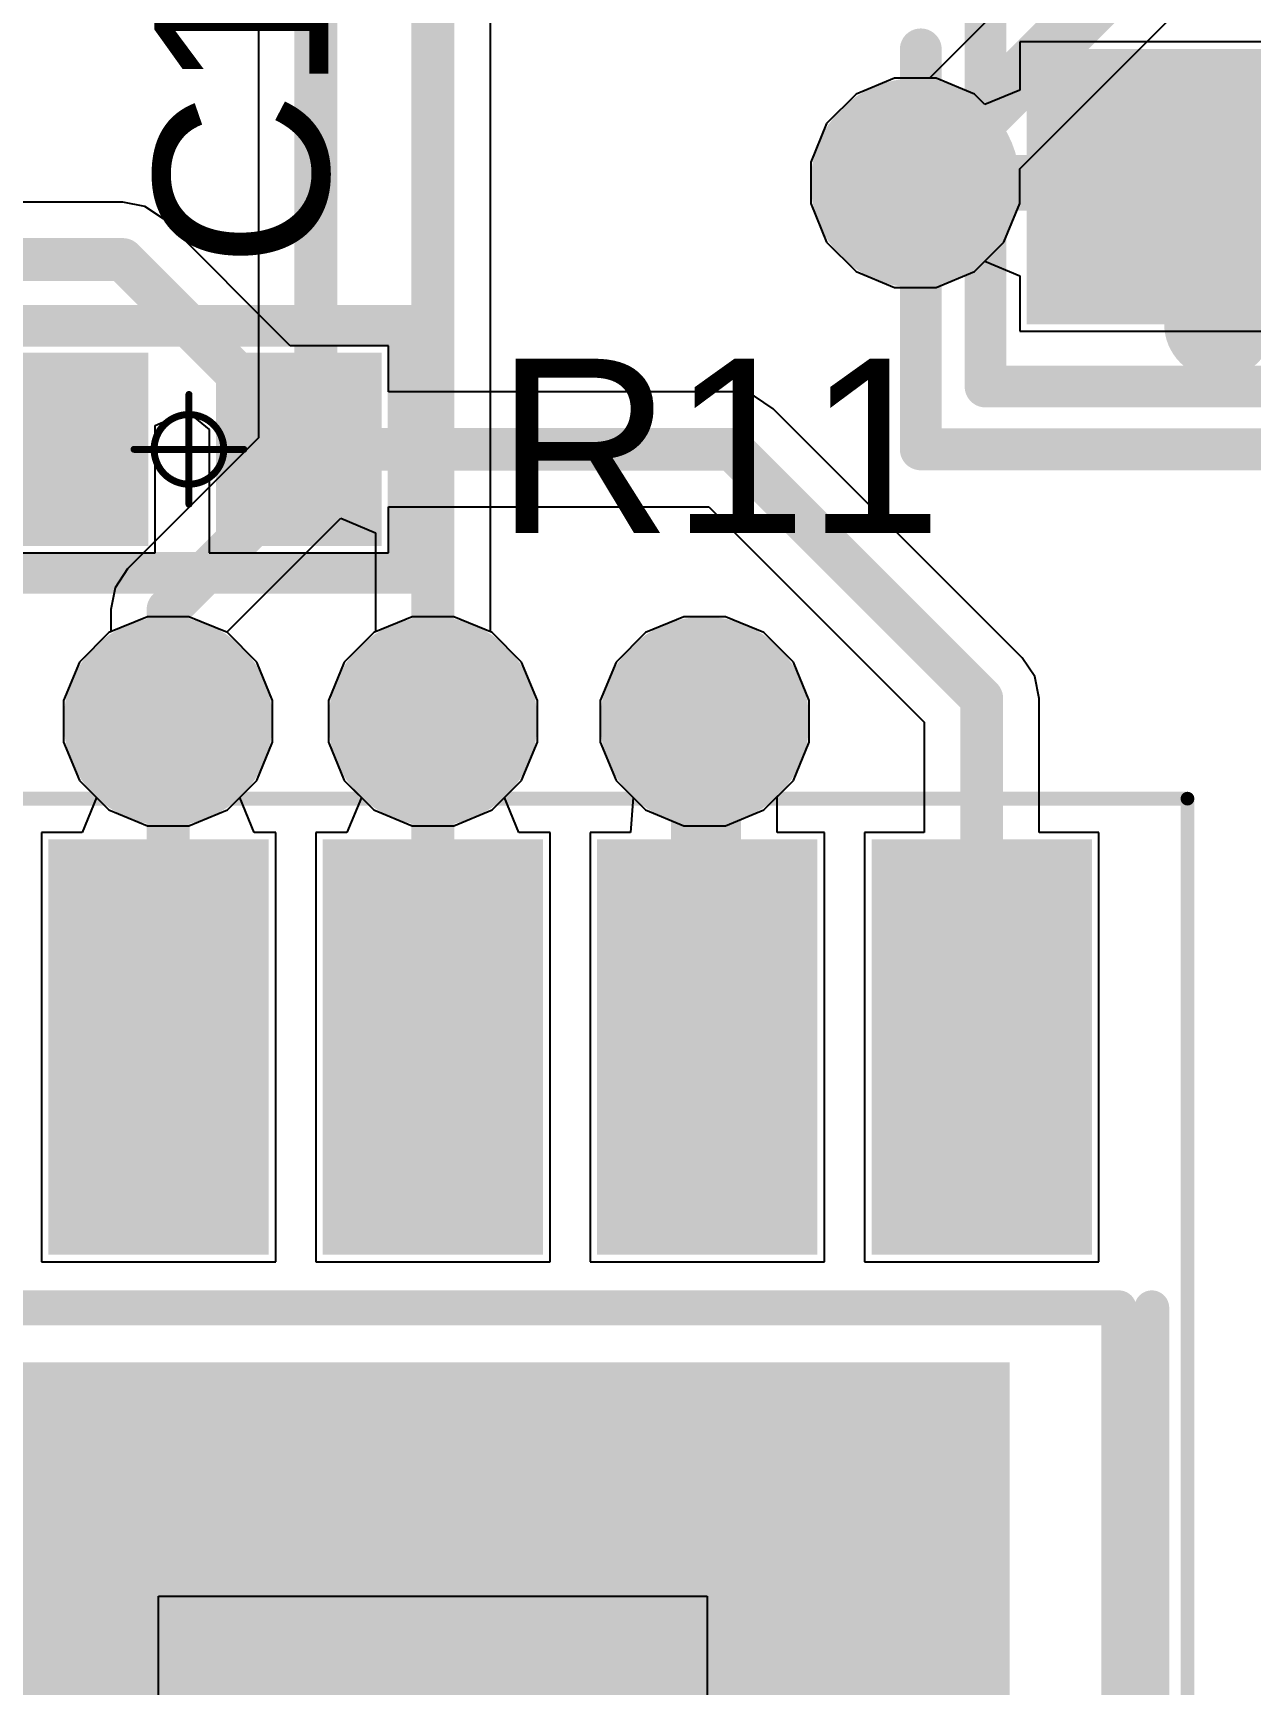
# Model space of a CAD drawing. Header units: inches. Extents: x -0.16 to 1.47, y -0.24 to 2.31.
# Drawn here: x 0.5454 to 0.7202, y 1.1406 to 1.3775 of the extents above; entities that cross this region are included whole.
import ezdxf

# ---------------------------------------------------------------- set-up
doc = ezdxf.new("R2010")
doc.units = ezdxf.units.IN
doc.header["$MEASUREMENT"] = 0
for name, color, linetype in [('Bottom Layer', 5, 'Continuous'), ('Bottom Solder', 6, 'Continuous'), ('GND', 76, 'Continuous'), ('Mechanical 15', 56, 'Continuous'), ('Mechanical 16', 56, 'Continuous'), ('Mechanical 4', 56, 'Continuous'), ('POWER', 16, 'Continuous'), ('Top Layer', 1, 'Continuous'), ('Top Overlay', 2, 'Continuous'), ('Top Paste', 8, 'Continuous'), ('Top Solder', 216, 'Continuous'), ('Via Holes', 16, 'Continuous')]:
    doc.layers.add(name, color=color, linetype=linetype)
doc.styles.add('Arial', font='', dxfattribs={"height": 0.2})
doc.styles.get('Arial').set_extended_font_data('Arial')

# ---------------------------------------------------------------- blocks, each defined once
blk = doc.blocks.new('_SOP100P600X160_11N_25')
at = {"layer": 'Top Layer'}
for points in [[(-0.05906, 0.07874), (0.05906, 0.07874), (0.05906, -0.07874), (-0.05906, -0.07874)], [(0.08248, 0.05118), (0.13406, 0.05118), (0.13406, 0.02756), (0.08248, 0.02756)], [(0.08248, 0.01181), (0.13406, 0.01181), (0.13406, -0.01181), (0.08248, -0.01181)], [(0.08248, -0.02756), (0.13406, -0.02756), (0.13406, -0.05118), (0.08248, -0.05118)], [(0.08248, -0.06693), (0.13406, -0.06693), (0.13406, -0.09055), (0.08248, -0.09055)]]:
    blk.add_hatch(color=1, dxfattribs=at).paths.add_polyline_path(points)
at = {"layer": 'Top Paste'}
for points in [[(-0.05906, 0.07874), (0.05906, 0.07874), (0.05906, -0.07874), (-0.05906, -0.07874)], [(0.08248, 0.05118), (0.13406, 0.05118), (0.13406, 0.02756), (0.08248, 0.02756)], [(0.08248, 0.01181), (0.13406, 0.01181), (0.13406, -0.01181), (0.08248, -0.01181)], [(0.08248, -0.02756), (0.13406, -0.02756), (0.13406, -0.05118), (0.08248, -0.05118)], [(0.08248, -0.06693), (0.13406, -0.06693), (0.13406, -0.09055), (0.08248, -0.09055)]]:
    blk.add_hatch(color=8, dxfattribs=at).paths.add_polyline_path(points)
at = {"layer": 'Top Solder'}
for points in [[(-0.06306, 0.08274), (0.06306, 0.08274), (0.06306, -0.08274), (-0.06306, -0.08274)], [(0.07848, 0.05518), (0.13806, 0.05518), (0.13806, 0.02356), (0.07848, 0.02356)], [(0.07848, 0.01581), (0.13806, 0.01581), (0.13806, -0.01581), (0.07848, -0.01581)], [(0.07848, -0.02356), (0.13806, -0.02356), (0.13806, -0.05518), (0.07848, -0.05518)], [(0.07848, -0.06293), (0.13806, -0.06293), (0.13806, -0.09455), (0.07848, -0.09455)]]:
    blk.add_hatch(color=216, dxfattribs=at).paths.add_polyline_path(points)
at = {"layer": 'Mechanical 16'}
for points in [[(0.1439, 0.10827, 0.00197, 0.00197, 0), (0.1439, -0.10827, 0.00197, 0.00197, 0)], [(-0.1439, -0.10827, 0.00197, 0.00197, 0), (0.1439, -0.10827, 0.00197, 0.00197, 0)]]:
    blk.add_lwpolyline(points, format="xyseb", dxfattribs=at)
blk.add_lwpolyline([(0.14341, -0.10827, 0.000984, 0.000984, 1), (0.14439, -0.10827, 0.000984, 0.000984, 1)], format="xyseb", close=True, dxfattribs=at)
blk.add_lwpolyline([(0.14341, -0.10827, 0.000984, 0.000984, 1), (0.14439, -0.10827, 0.000984, 0.000984, 1)], format="xyseb", close=True, dxfattribs=at)
at = {"layer": 'Mechanical 4'}
for points in [[(0.07087, 0.09843, 0.005, 0.005, 0), (0.07087, -0.09843, 0.005, 0.005, 0)], [(0.07087, 0.09843, 0.005, 0.005, 0), (0.07087, -0.09843, 0.005, 0.005, 0)], [(-0.07087, -0.09843, 0.005, 0.005, 0), (0.07087, -0.09843, 0.005, 0.005, 0)], [(-0.07087, -0.09843, 0.005, 0.005, 0), (0.07087, -0.09843, 0.005, 0.005, 0)]]:
    blk.add_lwpolyline(points, format="xyseb", dxfattribs=at)
blk.add_lwpolyline([(0.06962, -0.09843, 0.0025, 0.0025, 1), (0.07212, -0.09843, 0.0025, 0.0025, 1)], format="xyseb", close=True, dxfattribs=at)
blk.add_lwpolyline([(0.06962, -0.09843, 0.0025, 0.0025, 1), (0.07212, -0.09843, 0.0025, 0.0025, 1)], format="xyseb", close=True, dxfattribs=at)
blk.add_lwpolyline([(0.06962, -0.09843, 0.0025, 0.0025, 1), (0.07212, -0.09843, 0.0025, 0.0025, 1)], format="xyseb", close=True, dxfattribs=at)
blk.add_lwpolyline([(0.06962, -0.09843, 0.0025, 0.0025, 1), (0.07212, -0.09843, 0.0025, 0.0025, 1)], format="xyseb", close=True, dxfattribs=at)
at = {"layer": 'Top Overlay'}
blk.add_lwpolyline([(-0.07087, -0.10315, 0.005, 0.005, 0), (0.07087, -0.10315, 0.005, 0.005, 0)], format="xyseb", dxfattribs=at)
blk.add_lwpolyline([(0.06962, -0.10315, 0.0025, 0.0025, 1), (0.07212, -0.10315, 0.0025, 0.0025, 1)], format="xyseb", close=True, dxfattribs=at)
at = {"layer": 'Top Paste'}
for p, q in [((-0.02953, 0.03937), (0.02953, 0.03937)), ((0.02953, 0.03937), (0.02953, -0.03937)), ((0.02953, -0.03937), (-0.02953, -0.03937))]:
    blk.add_line(p, q, dxfattribs=at)
blk = doc.blocks.new('OSC_2016_4P_33')
at = {"layer": 'Top Layer'}
for points in [[(-0.06782, -0.00282), (-0.06782, 0.02867), (-0.02845, 0.02867), (-0.02845, -0.00282)], [(0.00304, -0.00282), (0.00304, 0.02868), (0.04241, 0.02868), (0.04241, -0.00282)], [(-0.06781, -0.05006), (-0.06781, -0.01857), (-0.02844, -0.01857), (-0.02844, -0.05006)], [(0.00305, -0.05006), (0.00305, -0.01856), (0.04242, -0.01856), (0.04242, -0.05006)]]:
    blk.add_hatch(color=1, dxfattribs=at).paths.add_polyline_path(points)
at = {"layer": 'Top Paste'}
for points in [[(-0.06782, -0.00282), (-0.06782, 0.02867), (-0.02845, 0.02867), (-0.02845, -0.00282)], [(0.00304, -0.00282), (0.00304, 0.02868), (0.04241, 0.02868), (0.04241, -0.00282)], [(-0.06781, -0.05006), (-0.06781, -0.01857), (-0.02844, -0.01857), (-0.02844, -0.05006)], [(0.00305, -0.05006), (0.00305, -0.01856), (0.04242, -0.01856), (0.04242, -0.05006)]]:
    blk.add_hatch(color=8, dxfattribs=at).paths.add_polyline_path(points)
at = {"layer": 'Top Solder'}
for points in [[(-0.07182, -0.00682), (-0.07182, 0.03267), (-0.02445, 0.03267), (-0.02445, -0.00682)], [(-0.00096, -0.00682), (-0.00096, 0.03268), (0.04641, 0.03268), (0.04641, -0.00682)], [(-0.07181, -0.05406), (-0.07181, -0.01457), (-0.02444, -0.01457), (-0.02444, -0.05406)], [(-0.00095, -0.05406), (-0.00095, -0.01456), (0.04642, -0.01456), (0.04642, -0.05406)]]:
    blk.add_hatch(color=216, dxfattribs=at).paths.add_polyline_path(points)
at = {"layer": 'Mechanical 15'}
for points in [[(-0.04026, -0.054, 0.00787, 0.00787, 1), (-0.04814, -0.054, 0.00787, 0.00787, 1)], [(-0.05011, -0.054, 0.00394, 0.00394, 1), (-0.04617, -0.054, 0.00394, 0.00394, 1)], [(-0.04223, -0.054, 0.00394, 0.00394, 1), (-0.03829, -0.054, 0.00394, 0.00394, 1)]]:
    blk.add_lwpolyline(points, format="xyseb", close=True, dxfattribs=at)
at = {"layer": 'Top Overlay'}
for points in [[(-0.0777, -0.06299, 0.006, 0.006, 0), (-0.0777, 0.04161, 0.006, 0.006, 0)], [(-0.0777, 0.04161, 0.006, 0.006, 0), (0.0523, 0.04161, 0.006, 0.006, 0)], [(0.0523, -0.06299, 0.006, 0.006, 0), (0.0523, 0.04161, 0.006, 0.006, 0)], [(-0.087, -0.072, 0.006, 0.006, 0), (-0.087, -0.01463, 0.006, 0.006, 0)], [(-0.0777, -0.06299, 0.006, 0.006, 0), (-0.0729, -0.06299, 0.006, 0.006, 0)], [(-0.0729, -0.06299, 0.006, 0.006, 0), (0.0523, -0.06299, 0.006, 0.006, 0)], [(-0.087, -0.072, 0.006, 0.006, 0), (-0.0375, -0.072, 0.006, 0.006, 0)]]:
    blk.add_lwpolyline(points, format="xyseb", dxfattribs=at)
for points in [[(-0.0792, 0.04161, 0.003, 0.003, 1), (-0.0762, 0.04161, 0.003, 0.003, 1)], [(-0.0792, 0.04161, 0.003, 0.003, 1), (-0.0762, 0.04161, 0.003, 0.003, 1)], [(0.0508, 0.04161, 0.003, 0.003, 1), (0.0538, 0.04161, 0.003, 0.003, 1)], [(0.0508, 0.04161, 0.003, 0.003, 1), (0.0538, 0.04161, 0.003, 0.003, 1)], [(-0.0885, -0.01463, 0.003, 0.003, 1), (-0.0855, -0.01463, 0.003, 0.003, 1)], [(-0.0792, -0.06299, 0.003, 0.003, 1), (-0.0762, -0.06299, 0.003, 0.003, 1)], [(-0.0792, -0.06299, 0.003, 0.003, 1), (-0.0762, -0.06299, 0.003, 0.003, 1)], [(-0.0744, -0.06299, 0.003, 0.003, 1), (-0.0714, -0.06299, 0.003, 0.003, 1)], [(-0.0744, -0.06299, 0.003, 0.003, 1), (-0.0714, -0.06299, 0.003, 0.003, 1)], [(0.0508, -0.06299, 0.003, 0.003, 1), (0.0538, -0.06299, 0.003, 0.003, 1)], [(0.0508, -0.06299, 0.003, 0.003, 1), (0.0538, -0.06299, 0.003, 0.003, 1)], [(-0.0885, -0.072, 0.003, 0.003, 1), (-0.0855, -0.072, 0.003, 0.003, 1)], [(-0.0885, -0.072, 0.003, 0.003, 1), (-0.0855, -0.072, 0.003, 0.003, 1)], [(-0.039, -0.072, 0.003, 0.003, 1), (-0.036, -0.072, 0.003, 0.003, 1)]]:
    blk.add_lwpolyline(points, format="xyseb", close=True, dxfattribs=at)
blk = doc.blocks.new('R_0402_L_59')
at = {"layer": 'Top Layer'}
for points in [[(-0.02363, 0.00984), (-0.00788, 0.00984), (-0.00788, -0.00985), (-0.02363, -0.00985)], [(0.00984, 0.00984), (0.02559, 0.00984), (0.02559, -0.00985), (0.00984, -0.00985)]]:
    blk.add_hatch(color=1, dxfattribs=at).paths.add_polyline_path(points)
at = {"layer": 'Top Paste'}
for points in [[(-0.02363, 0.00984), (-0.00788, 0.00984), (-0.00788, -0.00985), (-0.02363, -0.00985)], [(0.00984, 0.00984), (0.02559, 0.00984), (0.02559, -0.00985), (0.00984, -0.00985)]]:
    blk.add_hatch(color=8, dxfattribs=at).paths.add_polyline_path(points)
at = {"layer": 'Top Solder'}
for points in [[(-0.02763, 0.01384), (-0.00388, 0.01384), (-0.00388, -0.01385), (-0.02763, -0.01385)], [(0.00584, 0.01384), (0.02959, 0.01384), (0.02959, -0.01385), (0.00584, -0.01385)]]:
    blk.add_hatch(color=216, dxfattribs=at).paths.add_polyline_path(points)
at = {"layer": 'Mechanical 15'}
for points in [[(0, 0.00787, 0.001, 0.001, 0), (0, -0.00787, 0.001, 0.001, 0)], [(0.00787, 0, 0.001, 0.001, 0), (-0.00787, 0, 0.001, 0.001, 0)]]:
    blk.add_lwpolyline(points, format="xyseb", dxfattribs=at)
for points in [[(-0.00025, 0.00787, 0.0005, 0.0005, 1), (0.00025, 0.00787, 0.0005, 0.0005, 1)], [(0.005, 0, 0.001, 0.001, 1), (-0.005, 0, 0.001, 0.001, 1)], [(-0.00812, 0, 0.0005, 0.0005, 1), (-0.00762, 0, 0.0005, 0.0005, 1)], [(-0.00525, 0, 0.0005, 0.0005, 1), (-0.00475, 0, 0.0005, 0.0005, 1)], [(0.00475, 0, 0.0005, 0.0005, 1), (0.00525, 0, 0.0005, 0.0005, 1)], [(0.00762, 0, 0.0005, 0.0005, 1), (0.00812, 0, 0.0005, 0.0005, 1)], [(-0.00025, -0.00787, 0.0005, 0.0005, 1), (0.00025, -0.00787, 0.0005, 0.0005, 1)]]:
    blk.add_lwpolyline(points, format="xyseb", close=True, dxfattribs=at)
at = {"layer": 'Top Overlay'}
for points in [[(0.03346, 0.01771, 0.006, 0.006, 0), (-0.0315, 0.01771, 0.006, 0.006, 0)], [(-0.0315, 0.01771, 0.006, 0.006, 0), (-0.0315, -0.01772, 0.006, 0.006, 0)], [(0.03346, 0.01771, 0.006, 0.006, 0), (0.03346, -0.01772, 0.006, 0.006, 0)], [(0.03346, -0.01772, 0.006, 0.006, 0), (-0.0315, -0.01772, 0.006, 0.006, 0)]]:
    blk.add_lwpolyline(points, format="xyseb", dxfattribs=at)
for points in [[(-0.033, 0.01771, 0.003, 0.003, 1), (-0.03, 0.01771, 0.003, 0.003, 1)], [(-0.033, 0.01771, 0.003, 0.003, 1), (-0.03, 0.01771, 0.003, 0.003, 1)], [(0.03196, 0.01771, 0.003, 0.003, 1), (0.03496, 0.01771, 0.003, 0.003, 1)], [(0.03196, 0.01771, 0.003, 0.003, 1), (0.03496, 0.01771, 0.003, 0.003, 1)], [(-0.033, -0.01772, 0.003, 0.003, 1), (-0.03, -0.01772, 0.003, 0.003, 1)], [(-0.033, -0.01772, 0.003, 0.003, 1), (-0.03, -0.01772, 0.003, 0.003, 1)], [(0.03196, -0.01772, 0.003, 0.003, 1), (0.03496, -0.01772, 0.003, 0.003, 1)], [(0.03196, -0.01772, 0.003, 0.003, 1), (0.03496, -0.01772, 0.003, 0.003, 1)]]:
    blk.add_lwpolyline(points, format="xyseb", close=True, dxfattribs=at)

msp = doc.modelspace()

# ---------------------------------------------------------------- hatches: boundary and pattern name
at = {"layer": 'Bottom Layer'}
h = msp.add_hatch(color=5, dxfattribs=at)
edge = h.paths.add_edge_path()
edge.add_arc((0.672, 1.356), 0.01, 0, 360)
h = msp.add_hatch(color=5, dxfattribs=at)
edge = h.paths.add_edge_path()
edge.add_arc((0.56479, 1.27878), 0.01, 0, 360)
h = msp.add_hatch(color=5, dxfattribs=at)
edge = h.paths.add_edge_path()
edge.add_arc((0.60279, 1.27878), 0.01, 0, 360)
h = msp.add_hatch(color=5, dxfattribs=at)
edge = h.paths.add_edge_path()
edge.add_arc((0.64179, 1.27878), 0.01, 0, 360)
at = {"layer": 'Bottom Solder'}
h = msp.add_hatch(color=6, dxfattribs=at)
edge = h.paths.add_edge_path()
edge.add_arc((0.672, 1.356), 0.014, 0, 360)
h = msp.add_hatch(color=6, dxfattribs=at)
edge = h.paths.add_edge_path()
edge.add_arc((0.56479, 1.27878), 0.014, 0, 360)
h = msp.add_hatch(color=6, dxfattribs=at)
edge = h.paths.add_edge_path()
edge.add_arc((0.60279, 1.27878), 0.014, 0, 360)
h = msp.add_hatch(color=6, dxfattribs=at)
edge = h.paths.add_edge_path()
edge.add_arc((0.64179, 1.27878), 0.014, 0, 360)
at = {"layer": 'GND'}
h = msp.add_hatch(color=76, dxfattribs=at)
edge = h.paths.add_edge_path()
edge.add_arc((0.672, 1.356), 0.015, 0, 360)
h = msp.add_hatch(color=76, dxfattribs=at)
edge = h.paths.add_edge_path()
edge.add_arc((0.56479, 1.27878), 0.015, 0, 360)
h = msp.add_hatch(color=76, dxfattribs=at)
edge = h.paths.add_edge_path()
edge.add_arc((0.60279, 1.27878), 0.015, 0, 360)
h = msp.add_hatch(color=76, dxfattribs=at)
edge = h.paths.add_edge_path()
edge.add_arc((0.64179, 1.27878), 0.015, 0, 360)
at = {"layer": 'POWER'}
h = msp.add_hatch(color=16, dxfattribs=at)
edge = h.paths.add_edge_path()
edge.add_arc((0.672, 1.356), 0.015, 0, 360)
h = msp.add_hatch(color=16, dxfattribs=at)
edge = h.paths.add_edge_path()
edge.add_arc((0.56479, 1.27878), 0.015, 0, 360)
h = msp.add_hatch(color=16, dxfattribs=at)
edge = h.paths.add_edge_path()
edge.add_arc((0.60279, 1.27878), 0.015, 0, 360)
at = {"layer": 'Top Layer'}
h = msp.add_hatch(color=1, dxfattribs=at)
edge = h.paths.add_edge_path()
edge.add_arc((0.672, 1.356), 0.01, 0, 360)
h = msp.add_hatch(color=1, dxfattribs=at)
edge = h.paths.add_edge_path()
edge.add_arc((0.56479, 1.27878), 0.01, 0, 360)
h = msp.add_hatch(color=1, dxfattribs=at)
edge = h.paths.add_edge_path()
edge.add_arc((0.60279, 1.27878), 0.01, 0, 360)
h = msp.add_hatch(color=1, dxfattribs=at)
edge = h.paths.add_edge_path()
edge.add_arc((0.64179, 1.27878), 0.01, 0, 360)
at = {"layer": 'Top Solder'}
h = msp.add_hatch(color=216, dxfattribs=at)
edge = h.paths.add_edge_path()
edge.add_arc((0.672, 1.356), 0.014, 0, 360)
h = msp.add_hatch(color=216, dxfattribs=at)
edge = h.paths.add_edge_path()
edge.add_arc((0.56479, 1.27878), 0.014, 0, 360)
h = msp.add_hatch(color=216, dxfattribs=at)
edge = h.paths.add_edge_path()
edge.add_arc((0.60279, 1.27878), 0.014, 0, 360)
h = msp.add_hatch(color=216, dxfattribs=at)
edge = h.paths.add_edge_path()
edge.add_arc((0.64179, 1.27878), 0.014, 0, 360)
at = {"layer": 'Via Holes'}
h = msp.add_hatch(color=7, dxfattribs=at)
edge = h.paths.add_edge_path()
edge.add_arc((0.672, 1.356), 0.005, 0, 360)
h = msp.add_hatch(color=7, dxfattribs=at)
edge = h.paths.add_edge_path()
edge.add_arc((0.56479, 1.27878), 0.005, 0, 360)
h = msp.add_hatch(color=7, dxfattribs=at)
edge = h.paths.add_edge_path()
edge.add_arc((0.60279, 1.27878), 0.005, 0, 360)
h = msp.add_hatch(color=7, dxfattribs=at)
edge = h.paths.add_edge_path()
edge.add_arc((0.64179, 1.27878), 0.005, 0, 360)

# ---------------------------------------------------------------- linework, layer by layer
at = {"layer": 'Bottom Layer'}
for p, q in [((0.57776, 1.457), (0.57776, 1.31941)), ((0.61103, 1.2916), (0.61103, 1.42838)), ((0.70833, 1.40531), (0.67402, 1.371)), ((0.687, 1.35802), (0.72399, 1.39502)), ((0.66902, 1.371), (0.6635, 1.36872)), ((0.67402, 1.371), (0.66902, 1.371)), ((0.6635, 1.36872), (0.65928, 1.3645)), ((0.65928, 1.3645), (0.657, 1.35898)), ((0.657, 1.35898), (0.657, 1.35302)), ((0.687, 1.35302), (0.687, 1.35802)), ((0.657, 1.35302), (0.65928, 1.3475)), ((0.68472, 1.3475), (0.687, 1.35302)), ((0.65928, 1.3475), (0.6635, 1.34328)), ((0.6805, 1.34328), (0.68472, 1.3475)), ((0.6635, 1.34328), (0.66902, 1.341)), ((0.67498, 1.341), (0.6805, 1.34328)), ((0.66902, 1.341), (0.67498, 1.341)), ((0.57776, 1.31941), (0.55896, 1.30062)), ((0.57326, 1.29161), (0.58955, 1.3079)), ((0.58955, 1.3079), (0.59455, 1.30583)), ((0.59455, 1.30583), (0.59455, 1.2916)), ((0.55896, 1.30062), (0.55718, 1.29794)), ((0.55718, 1.29794), (0.55655, 1.29479)), ((0.55655, 1.29479), (0.55655, 1.29479)), ((0.55655, 1.29479), (0.55655, 1.2916)), ((0.63881, 1.29378), (0.63329, 1.2915)), ((0.64477, 1.29378), (0.63881, 1.29378)), ((0.65029, 1.2915), (0.64477, 1.29378)), ((0.55629, 1.2915), (0.55207, 1.28728)), ((0.55655, 1.2916), (0.55629, 1.2915)), ((0.57329, 1.2915), (0.57326, 1.29161)), ((0.57751, 1.28728), (0.57329, 1.2915)), ((0.59429, 1.2915), (0.59007, 1.28728)), ((0.59455, 1.2916), (0.59429, 1.2915)), ((0.61129, 1.2915), (0.61103, 1.2916)), ((0.61551, 1.28728), (0.61129, 1.2915)), ((0.63329, 1.2915), (0.62907, 1.28728)), ((0.65451, 1.28728), (0.65029, 1.2915)), ((0.55207, 1.28728), (0.54979, 1.28176)), ((0.57979, 1.28176), (0.57751, 1.28728)), ((0.59007, 1.28728), (0.58779, 1.28176)), ((0.61779, 1.28176), (0.61551, 1.28728)), ((0.62907, 1.28728), (0.62679, 1.28176)), ((0.65679, 1.28176), (0.65451, 1.28728)), ((0.54979, 1.28176), (0.54979, 1.2758)), ((0.57979, 1.2758), (0.57979, 1.28176)), ((0.58779, 1.28176), (0.58779, 1.2758)), ((0.61779, 1.2758), (0.61779, 1.28176)), ((0.62679, 1.28176), (0.62679, 1.2758)), ((0.65679, 1.2758), (0.65679, 1.28176)), ((0.54979, 1.2758), (0.55207, 1.27028)), ((0.57751, 1.27028), (0.57979, 1.2758)), ((0.58779, 1.2758), (0.59007, 1.27028)), ((0.61551, 1.27028), (0.61779, 1.2758)), ((0.62679, 1.2758), (0.62907, 1.27028)), ((0.65451, 1.27028), (0.65679, 1.2758)), ((0.55207, 1.27028), (0.55629, 1.26606)), ((0.57329, 1.26606), (0.57751, 1.27028)), ((0.59007, 1.27028), (0.59429, 1.26606)), ((0.61129, 1.26606), (0.61551, 1.27028)), ((0.62907, 1.27028), (0.63329, 1.26606)), ((0.65029, 1.26606), (0.65451, 1.27028)), ((0.55629, 1.26606), (0.56181, 1.26378)), ((0.56777, 1.26378), (0.57329, 1.26606)), ((0.59429, 1.26606), (0.59981, 1.26378)), ((0.60577, 1.26378), (0.61129, 1.26606)), ((0.63329, 1.26606), (0.63881, 1.26378)), ((0.64477, 1.26378), (0.65029, 1.26606)), ((0.56181, 1.26378), (0.56777, 1.26378)), ((0.59981, 1.26378), (0.60577, 1.26378)), ((0.63881, 1.26378), (0.64477, 1.26378))]:
    msp.add_line(p, q, dxfattribs=at)
for points in [[(0.586, 1.316, 0.00616, 0.00616, 0), (0.586, 1.457, 0.00616, 0.00616, 0)], [(0.60279, 1.27978, 0.00616, 0.00616, 0), (0.60279, 1.43179, 0.00616, 0.00616, 0)], [(0.672, 1.356, 0.008, 0.008, 0), (0.71751, 1.40151, 0.008, 0.008, 0)], [(0.56479, 1.29479, 0.00616, 0.00616, 0), (0.586, 1.316, 0.00616, 0.00616, 0)], [(0.56479, 1.27878, 0.00616, 0.00616, 0), (0.56479, 1.29479, 0.00616, 0.00616, 0)], [(0.56479, 1.27778, 0.00616, 0.00616, 0), (0.56479, 1.27878, 0.00616, 0.00616, 0)]]:
    msp.add_lwpolyline(points, format="xyseb", dxfattribs=at)
for points in [[(0.67, 1.356, 0.004, 0.004, 1), (0.674, 1.356, 0.004, 0.004, 1)], [(0.58446, 1.316, 0.00308, 0.00308, 1), (0.58754, 1.316, 0.00308, 0.00308, 1)], [(0.58446, 1.316, 0.00308, 0.00308, 1), (0.58754, 1.316, 0.00308, 0.00308, 1)], [(0.56325, 1.29479, 0.00308, 0.00308, 1), (0.56633, 1.29479, 0.00308, 0.00308, 1)], [(0.56325, 1.29479, 0.00308, 0.00308, 1), (0.56633, 1.29479, 0.00308, 0.00308, 1)], [(0.56325, 1.27878, 0.00308, 0.00308, 1), (0.56633, 1.27878, 0.00308, 0.00308, 1)], [(0.56325, 1.27878, 0.00308, 0.00308, 1), (0.56633, 1.27878, 0.00308, 0.00308, 1)], [(0.60125, 1.27978, 0.00308, 0.00308, 1), (0.60433, 1.27978, 0.00308, 0.00308, 1)], [(0.56325, 1.27778, 0.00308, 0.00308, 1), (0.56633, 1.27778, 0.00308, 0.00308, 1)]]:
    msp.add_lwpolyline(points, format="xyseb", close=True, dxfattribs=at)
at = {"layer": 'Top Layer'}
for p, q in [((0.73635, 1.37621), (0.68698, 1.37621)), ((0.68698, 1.37621), (0.68698, 1.36931)), ((0.66902, 1.371), (0.6635, 1.36872)), ((0.67498, 1.371), (0.66902, 1.371)), ((0.6805, 1.36872), (0.67498, 1.371)), ((0.6635, 1.36872), (0.65928, 1.3645)), ((0.68198, 1.36724), (0.6805, 1.36872)), ((0.68698, 1.36931), (0.68198, 1.36724)), ((0.65928, 1.3645), (0.657, 1.35898)), ((0.657, 1.35898), (0.657, 1.35302)), ((0.55828, 1.35324), (0.53533, 1.35324)), ((0.56144, 1.35261), (0.55828, 1.35324)), ((0.55828, 1.35324), (0.55828, 1.35324)), ((0.657, 1.35302), (0.65928, 1.3475)), ((0.56411, 1.35083), (0.56144, 1.35261)), ((0.58231, 1.33263), (0.56411, 1.35083)), ((0.65928, 1.3475), (0.6635, 1.34328)), ((0.6805, 1.34328), (0.68198, 1.34476)), ((0.68198, 1.34476), (0.68698, 1.34269)), ((0.6635, 1.34328), (0.66902, 1.341)), ((0.67498, 1.341), (0.6805, 1.34328)), ((0.68698, 1.34269), (0.68698, 1.33472)), ((0.66902, 1.341), (0.67498, 1.341)), ((0.68698, 1.33472), (0.73635, 1.33472)), ((0.59641, 1.33263), (0.58231, 1.33263)), ((0.59641, 1.32602), (0.59641, 1.33263)), ((0.64579, 1.32602), (0.59641, 1.32602)), ((0.64894, 1.32539), (0.64579, 1.32602)), ((0.64579, 1.32602), (0.64579, 1.32602)), ((0.65161, 1.32361), (0.64894, 1.32539)), ((0.56294, 1.32121), (0.56751, 1.32319)), ((0.56751, 1.32319), (0.57066, 1.32064)), ((0.68736, 1.28786), (0.65161, 1.32361)), ((0.56294, 1.30294), (0.56294, 1.32121)), ((0.57066, 1.32064), (0.57066, 1.30294)), ((0.59641, 1.30294), (0.59641, 1.30954)), ((0.59641, 1.30954), (0.64237, 1.30954)), ((0.64237, 1.30954), (0.67329, 1.27863)), ((0.53719, 1.30294), (0.56294, 1.30294)), ((0.57066, 1.30294), (0.59641, 1.30294)), ((0.56181, 1.29378), (0.55629, 1.2915)), ((0.56777, 1.29378), (0.56181, 1.29378)), ((0.57329, 1.2915), (0.56777, 1.29378)), ((0.59981, 1.29378), (0.59429, 1.2915)), ((0.60577, 1.29378), (0.59981, 1.29378)), ((0.61129, 1.2915), (0.60577, 1.29378)), ((0.63881, 1.29378), (0.63329, 1.2915)), ((0.64477, 1.29378), (0.63881, 1.29378)), ((0.65029, 1.2915), (0.64477, 1.29378)), ((0.55629, 1.2915), (0.55207, 1.28728)), ((0.57751, 1.28728), (0.57329, 1.2915)), ((0.59429, 1.2915), (0.59007, 1.28728)), ((0.61551, 1.28728), (0.61129, 1.2915)), ((0.63329, 1.2915), (0.62907, 1.28728)), ((0.65451, 1.28728), (0.65029, 1.2915)), ((0.55207, 1.28728), (0.54979, 1.28176)), ((0.57979, 1.28176), (0.57751, 1.28728)), ((0.59007, 1.28728), (0.58779, 1.28176)), ((0.61779, 1.28176), (0.61551, 1.28728)), ((0.62907, 1.28728), (0.62679, 1.28176)), ((0.65679, 1.28176), (0.65451, 1.28728)), ((0.68914, 1.28519), (0.68736, 1.28786)), ((0.68977, 1.28204), (0.68914, 1.28519)), ((0.68977, 1.26283), (0.68977, 1.28204)), ((0.68977, 1.28204), (0.68977, 1.28204)), ((0.54979, 1.28176), (0.54979, 1.2758)), ((0.57979, 1.2758), (0.57979, 1.28176)), ((0.58779, 1.28176), (0.58779, 1.2758)), ((0.61779, 1.2758), (0.61779, 1.28176)), ((0.62679, 1.28176), (0.62679, 1.2758)), ((0.65679, 1.2758), (0.65679, 1.28176)), ((0.67329, 1.27863), (0.67329, 1.26283)), ((0.54979, 1.2758), (0.55207, 1.27028)), ((0.57751, 1.27028), (0.57979, 1.2758)), ((0.58779, 1.2758), (0.59007, 1.27028)), ((0.61551, 1.27028), (0.61779, 1.2758)), ((0.62679, 1.2758), (0.62907, 1.27028)), ((0.65451, 1.27028), (0.65679, 1.2758)), ((0.55207, 1.27028), (0.55452, 1.26783)), ((0.57506, 1.26783), (0.57751, 1.27028)), ((0.59007, 1.27028), (0.59252, 1.26783)), ((0.61306, 1.26783), (0.61551, 1.27028)), ((0.62907, 1.27028), (0.63152, 1.26783)), ((0.65217, 1.26795), (0.65451, 1.27028)), ((0.55452, 1.26783), (0.55245, 1.26283)), ((0.57713, 1.26283), (0.57506, 1.26783)), ((0.59252, 1.26783), (0.59045, 1.26283)), ((0.61513, 1.26283), (0.61306, 1.26783)), ((0.63152, 1.26783), (0.63116, 1.26283)), ((0.65217, 1.26283), (0.65217, 1.26795)), ((0.55245, 1.26283), (0.54661, 1.26283)), ((0.54661, 1.26283), (0.54661, 1.20126)), ((0.58023, 1.26283), (0.57713, 1.26283)), ((0.58023, 1.20126), (0.58023, 1.26283)), ((0.59045, 1.26283), (0.58598, 1.26283)), ((0.58598, 1.26283), (0.58598, 1.20126)), ((0.6196, 1.26283), (0.61513, 1.26283)), ((0.6196, 1.20126), (0.6196, 1.26283)), ((0.63116, 1.26283), (0.62535, 1.26283)), ((0.62535, 1.26283), (0.62535, 1.20126)), ((0.65897, 1.26283), (0.65217, 1.26283)), ((0.65897, 1.20126), (0.65897, 1.26283)), ((0.67329, 1.26283), (0.66472, 1.26283)), ((0.66472, 1.26283), (0.66472, 1.20126)), ((0.69834, 1.26283), (0.68977, 1.26283)), ((0.69834, 1.20126), (0.69834, 1.26283)), ((0.54661, 1.20126), (0.58023, 1.20126)), ((0.58598, 1.20126), (0.6196, 1.20126)), ((0.62535, 1.20126), (0.65897, 1.20126)), ((0.66472, 1.20126), (0.69834, 1.20126))]:
    msp.add_line(p, q, dxfattribs=at)
for points in [[(0.672, 1.356, 0.008, 0.008, 0), (0.71112, 1.356, 0.008, 0.008, 0)], [(0.71112, 1.356, 0.008, 0.008, 0), (0.71166, 1.35546, 0.008, 0.008, 0)], [(0.71166, 1.35546, 0.008, 0.008, 0), (0.7156, 1.35546, 0.008, 0.008, 0)], [(0.525, 1.345, 0.00616, 0.00616, 0), (0.55828, 1.345, 0.00616, 0.00616, 0)], [(0.55828, 1.345, 0.00616, 0.00616, 0), (0.58353, 1.31975, 0.00616, 0.00616, 0)], [(0.58353, 1.31778, 0.00616, 0.00616, 0), (0.58353, 1.31975, 0.00616, 0.00616, 0)], [(0.50479, 1.31878, 0.00616, 0.00616, 0), (0.54907, 1.31878, 0.00616, 0.00616, 0)], [(0.54907, 1.31878, 0.00616, 0.00616, 0), (0.55007, 1.31778, 0.00616, 0.00616, 0)], [(0.58353, 1.31778, 0.00616, 0.00616, 0), (0.64579, 1.31778, 0.00616, 0.00616, 0)], [(0.64579, 1.31778, 0.00616, 0.00616, 0), (0.68153, 1.28204, 0.00616, 0.00616, 0)], [(0.68153, 1.23205, 0.00616, 0.00616, 0), (0.68153, 1.28204, 0.00616, 0.00616, 0)], [(0.56479, 1.23342, 0.00616, 0.00616, 0), (0.56479, 1.27878, 0.00616, 0.00616, 0)], [(0.60279, 1.27878, 0.00616, 0.00616, 0), (0.60279, 1.27978, 0.00616, 0.00616, 0)], [(0.60279, 1.23205, 0.00616, 0.00616, 0), (0.60279, 1.27878, 0.00616, 0.00616, 0)], [(0.64179, 1.27878, 0.01, 0.01, 0), (0.64197, 1.27859, 0.01, 0.01, 0)], [(0.64197, 1.23223, 0.01, 0.01, 0), (0.64197, 1.27859, 0.01, 0.01, 0)], [(0.64197, 1.23223, 0.01, 0.01, 0), (0.64216, 1.23205, 0.01, 0.01, 0)], [(0.56342, 1.23205, 0.00616, 0.00616, 0), (0.56479, 1.23342, 0.00616, 0.00616, 0)], [(0.60279, 1.21807, 0.00616, 0.00616, 0), (0.60279, 1.23205, 0.00616, 0.00616, 0)]]:
    msp.add_lwpolyline(points, format="xyseb", dxfattribs=at)
for points in [[(0.67, 1.356, 0.004, 0.004, 1), (0.674, 1.356, 0.004, 0.004, 1)], [(0.70912, 1.356, 0.004, 0.004, 1), (0.71312, 1.356, 0.004, 0.004, 1)], [(0.70912, 1.356, 0.004, 0.004, 1), (0.71312, 1.356, 0.004, 0.004, 1)], [(0.70966, 1.35546, 0.004, 0.004, 1), (0.71366, 1.35546, 0.004, 0.004, 1)], [(0.70966, 1.35546, 0.004, 0.004, 1), (0.71366, 1.35546, 0.004, 0.004, 1)], [(0.7136, 1.35546, 0.004, 0.004, 1), (0.7176, 1.35546, 0.004, 0.004, 1)], [(0.55674, 1.345, 0.00308, 0.00308, 1), (0.55982, 1.345, 0.00308, 0.00308, 1)], [(0.55674, 1.345, 0.00308, 0.00308, 1), (0.55982, 1.345, 0.00308, 0.00308, 1)], [(0.58199, 1.31975, 0.00308, 0.00308, 1), (0.58507, 1.31975, 0.00308, 0.00308, 1)], [(0.58199, 1.31975, 0.00308, 0.00308, 1), (0.58507, 1.31975, 0.00308, 0.00308, 1)], [(0.54753, 1.31878, 0.00308, 0.00308, 1), (0.55061, 1.31878, 0.00308, 0.00308, 1)], [(0.54753, 1.31878, 0.00308, 0.00308, 1), (0.55061, 1.31878, 0.00308, 0.00308, 1)], [(0.54853, 1.31778, 0.00308, 0.00308, 1), (0.55161, 1.31778, 0.00308, 0.00308, 1)], [(0.58199, 1.31778, 0.00308, 0.00308, 1), (0.58507, 1.31778, 0.00308, 0.00308, 1)], [(0.58199, 1.31778, 0.00308, 0.00308, 1), (0.58507, 1.31778, 0.00308, 0.00308, 1)], [(0.64425, 1.31778, 0.00308, 0.00308, 1), (0.64733, 1.31778, 0.00308, 0.00308, 1)], [(0.64425, 1.31778, 0.00308, 0.00308, 1), (0.64733, 1.31778, 0.00308, 0.00308, 1)], [(0.67999, 1.28204, 0.00308, 0.00308, 1), (0.68307, 1.28204, 0.00308, 0.00308, 1)], [(0.67999, 1.28204, 0.00308, 0.00308, 1), (0.68307, 1.28204, 0.00308, 0.00308, 1)], [(0.56325, 1.27878, 0.00308, 0.00308, 1), (0.56633, 1.27878, 0.00308, 0.00308, 1)], [(0.60125, 1.27978, 0.00308, 0.00308, 1), (0.60433, 1.27978, 0.00308, 0.00308, 1)], [(0.60125, 1.27878, 0.00308, 0.00308, 1), (0.60433, 1.27878, 0.00308, 0.00308, 1)], [(0.60125, 1.27878, 0.00308, 0.00308, 1), (0.60433, 1.27878, 0.00308, 0.00308, 1)], [(0.63929, 1.27878, 0.005, 0.005, 1), (0.64429, 1.27878, 0.005, 0.005, 1)], [(0.63947, 1.27859, 0.005, 0.005, 1), (0.64447, 1.27859, 0.005, 0.005, 1)], [(0.63947, 1.27859, 0.005, 0.005, 1), (0.64447, 1.27859, 0.005, 0.005, 1)], [(0.63947, 1.23223, 0.005, 0.005, 1), (0.64447, 1.23223, 0.005, 0.005, 1)], [(0.63947, 1.23223, 0.005, 0.005, 1), (0.64447, 1.23223, 0.005, 0.005, 1)], [(0.63966, 1.23205, 0.005, 0.005, 1), (0.64466, 1.23205, 0.005, 0.005, 1)], [(0.56188, 1.23205, 0.00308, 0.00308, 1), (0.56496, 1.23205, 0.00308, 0.00308, 1)], [(0.56325, 1.23342, 0.00308, 0.00308, 1), (0.56633, 1.23342, 0.00308, 0.00308, 1)], [(0.56325, 1.23342, 0.00308, 0.00308, 1), (0.56633, 1.23342, 0.00308, 0.00308, 1)], [(0.60125, 1.23205, 0.00308, 0.00308, 1), (0.60433, 1.23205, 0.00308, 0.00308, 1)], [(0.60125, 1.23205, 0.00308, 0.00308, 1), (0.60433, 1.23205, 0.00308, 0.00308, 1)], [(0.67999, 1.23205, 0.00308, 0.00308, 1), (0.68307, 1.23205, 0.00308, 0.00308, 1)], [(0.60125, 1.21807, 0.00308, 0.00308, 1), (0.60433, 1.21807, 0.00308, 0.00308, 1)]]:
    msp.add_lwpolyline(points, format="xyseb", close=True, dxfattribs=at)

# ---------------------------------------------------------------- block references
msp.add_blockref('OSC_2016_4P_33', (0.75979, 1.38978))
for name, p, rotation in [('R_0402_L_59', (0.56778, 1.31778), 180), ('_SOP100P600X160_11N_25', (0.60279, 1.12378), 90)]:
    msp.add_blockref(name, p, dxfattribs=dict(rotation=rotation))

# ---------------------------------------------------------------- texts
at = {"layer": 'Top Overlay', "style": 'Arial'}
msp.add_text('C18', height=0.025, rotation=90, dxfattribs=at).set_placement((0.58779, 1.34378))
msp.add_text('R11', height=0.025, dxfattribs=at).set_placement((0.61179, 1.30578))

doc.saveas('drawing.dxf')
